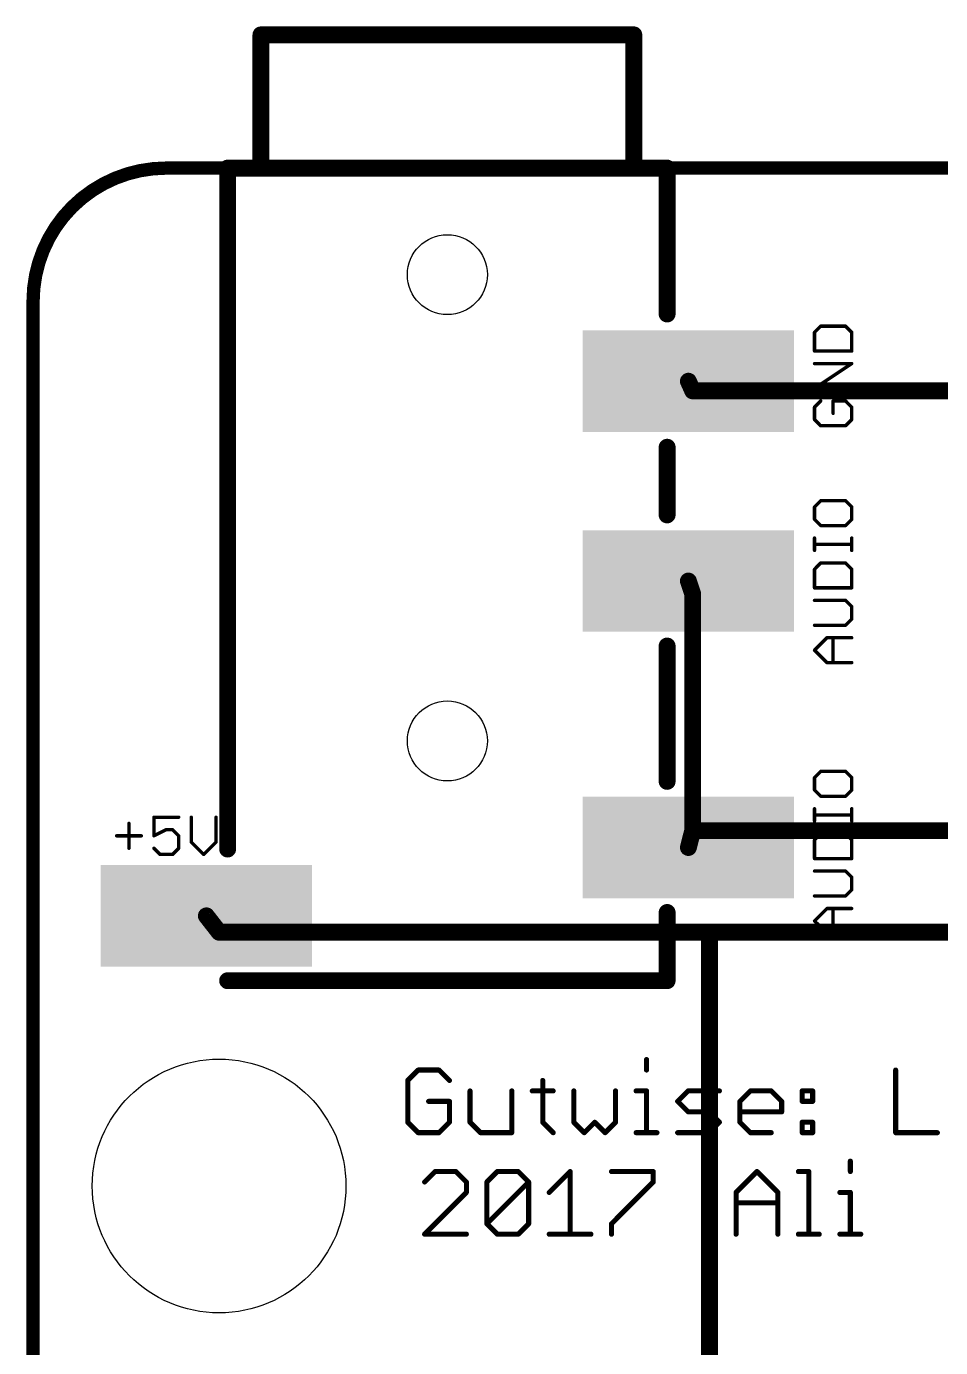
# Model space of a CAD drawing. Extents: x -3.4 to 36.1, y -3.1 to 50.6.
# Drawn here: x -0.1 to 13.63, y 30.59 to 50.43 of the extents above; entities that cross this region are included whole.
import ezdxf

# ---------------------------------------------------------------- set-up
doc = ezdxf.new("R2010")
doc.units = 0
for name, color, linetype in [('1', 22, 'CONTINUOUS'), ('20', 7, 'CONTINUOUS'), ('21', 253, 'CONTINUOUS'), ('23', 7, 'CONTINUOUS'), ('25', 253, 'CONTINUOUS'), ('27', 253, 'CONTINUOUS'), ('51', 253, 'CONTINUOUS')]:
    doc.layers.add(name, color=color, linetype=linetype)

# ---------------------------------------------------------------- blocks, each defined once
blk = doc.blocks.new('RECT')
blk.add_solid([(-0.5, -0.5), (0.5, -0.5), (-0.5, 0.5), (0.5, 0.5)])

msp = doc.modelspace()

# ---------------------------------------------------------------- linework, layer by layer
at = {"layer": '1', "const_width": 0.127}
for points in [[(9.8995, 45.128, 1), (9.7835, 45.076)], [(9.906, 45.0215, 1), (9.906, 44.8945)], [(9.848, 44.932, 1), (9.964, 44.984)], [(9.9017, 42.1222, 1), (9.7813, 42.0818)], [(9.9695, 41.91, 1), (9.8425, 41.91)], [(9.8458, 41.8898, 1), (9.9662, 41.9302)], [(9.906, 38.4175, 1), (9.906, 38.2905)], [(9.9675, 38.3383, 1), (9.8445, 38.3697)], [(9.8425, 38.354, 1), (9.9695, 38.354)], [(9.78, 38.1177, 1), (9.903, 38.0863)], [(2.6525, 37.1143, 1), (2.5525, 37.0361)], [(2.794, 36.8935, 1), (2.794, 36.7665)], [(2.744, 36.7909, 1), (2.844, 36.8691)], [(10.16, 36.8935, 1), (10.16, 36.7665)], [(10.2235, 36.83, 1), (10.0965, 36.83)], [(10.16, 36.7665, 1), (10.16, 36.8935)]]:
    msp.add_lwpolyline(points, format="xyb", dxfattribs=at)
at = {"layer": '1', "const_width": 0.254}
for points in [[(9.906, 44.958), (9.8415, 45.102)], [(22.86, 44.958), (9.906, 44.958)], [(9.906, 41.91), (9.8415, 42.102)], [(9.906, 41.91), (9.906, 38.354)], [(9.906, 38.354), (9.8415, 38.102)], [(18.034, 38.354), (9.906, 38.354)], [(2.794, 36.83), (2.6025, 37.0752)], [(10.16, 36.83), (2.794, 36.83)], [(15.494, 36.83), (10.16, 36.83)], [(10.16, 20.066), (10.16, 36.83)]]:
    msp.add_lwpolyline(points, dxfattribs=at)
at = {"layer": '20'}
for points, const_width in [([(2, 48.302, 0.4142), (0, 46.302)], 0.2), ([(2, 48.352, 1), (2, 48.252)], 0.1), ([(2, 48.252, 1), (2, 48.352)], 0.1), ([(0.05, 46.302, 1), (-0.05, 46.302)], 0.1), ([(-0.05, 46.302, 1), (0.05, 46.302)], 0.1)]:
    msp.add_lwpolyline(points, format="xyb", dxfattribs=dict(at, const_width=const_width))
at = {"layer": '20', "const_width": 0.2}
for points in [[(33.52, 48.302), (2, 48.302)], [(0, 46.302), (0, 2)]]:
    msp.add_lwpolyline(points, dxfattribs=at)
at = {"layer": '20'}
for centre, radius in [((6.222, 46.702), 0.6), ((6.222, 39.702), 0.6), ((2.794, 33.02), 1.905)]:
    msp.add_circle(centre, radius, dxfattribs=at)
at = {"layer": '21', "const_width": 0.254}
for points in [[(2.922, 47.802), (2.922, 38.0785)], [(9.522, 47.802), (9.522, 46.1113)], [(9.522, 44.111), (9.522, 43.095)], [(9.522, 41.1265), (9.522, 39.0945)], [(9.522, 36.102), (9.522, 37.126)], [(9.522, 36.102), (2.922, 36.102)]]:
    msp.add_lwpolyline(points, dxfattribs=at)
at = {"layer": '21', "const_width": 0.127}
for points in [[(2.9855, 47.802, 1), (2.8585, 47.802)], [(9.5855, 47.802, 1), (9.4585, 47.802)], [(9.4585, 46.1113, 1), (9.5855, 46.1113)], [(9.5855, 44.111, 1), (9.4585, 44.111)], [(9.4585, 43.095, 1), (9.5855, 43.095)], [(9.5855, 41.1265, 1), (9.4585, 41.1265)], [(9.4585, 39.0945, 1), (9.5855, 39.0945)], [(2.8585, 38.0785, 1), (2.9855, 38.0785)], [(9.5855, 37.126, 1), (9.4585, 37.126)], [(2.922, 36.1655, 1), (2.922, 36.0385)], [(9.4585, 36.102, 1), (9.5855, 36.102)], [(9.522, 36.0385, 1), (9.522, 36.1655)]]:
    msp.add_lwpolyline(points, format="xyb", dxfattribs=at)
at = {"layer": '23'}
msp.add_point((6.222, 48.302), dxfattribs=at)
at = {"layer": '25', "const_width": 0.0762}
for points in [[(9.2131, 34.9175), (9.2131, 34.7607)], [(5.7829, 34.7607), (5.6261, 34.6039)], [(6.0964, 34.7607), (5.7829, 34.7607)], [(6.2532, 34.6039), (6.0964, 34.7607)], [(12.9543, 34.7607), (12.9543, 33.8201)], [(5.6261, 34.6039), (5.6261, 33.9769)], [(7.6539, 34.6039), (7.6539, 33.9769)], [(6.2532, 34.2904), (5.9396, 34.2904)], [(6.2532, 33.9769), (6.2532, 34.2904)], [(6.5616, 34.4472), (6.5616, 33.9769)], [(7.1887, 33.8201), (7.1887, 34.4472)], [(7.4971, 34.4472), (7.8107, 34.4472)], [(8.1208, 34.4472), (8.1208, 33.9769)], [(8.7479, 33.9769), (8.7479, 34.4472)], [(9.0563, 34.4472), (9.2131, 34.4472)], [(9.2131, 34.4472), (9.2131, 33.8201)], [(9.68, 34.2904), (9.8368, 34.4472)], [(9.8368, 34.1336), (9.68, 34.2904)], [(9.8368, 34.4472), (10.3071, 34.4472)], [(10.6155, 34.2904), (10.7723, 34.4472)], [(10.6155, 33.9769), (10.6155, 34.2904)], [(10.7723, 34.4472), (11.0858, 34.4472)], [(11.0858, 34.4472), (11.2426, 34.2904)], [(11.2426, 34.2904), (11.2426, 34.1336)], [(11.5511, 34.4472), (11.7078, 34.4472)], [(11.5511, 34.2904), (11.5511, 34.4472)], [(11.7078, 34.2904), (11.5511, 34.2904)], [(11.7078, 34.4472), (11.7078, 34.2904)], [(10.1503, 34.1336), (9.8368, 34.1336)], [(10.3071, 33.9769), (10.1503, 34.1336)], [(11.2426, 34.1336), (10.6155, 34.1336)], [(5.6261, 33.9769), (5.7829, 33.8201)], [(6.0964, 33.8201), (6.2532, 33.9769)], [(6.5616, 33.9769), (6.7184, 33.8201)], [(7.6539, 33.9769), (7.8107, 33.8201)], [(8.1208, 33.9769), (8.2776, 33.8201)], [(8.2776, 33.8201), (8.4344, 33.9769)], [(8.4344, 33.9769), (8.5911, 33.8201)], [(8.5911, 33.8201), (8.7479, 33.9769)], [(10.1503, 33.8201), (10.3071, 33.9769)], [(10.7723, 33.8201), (10.6155, 33.9769)], [(11.5511, 33.9769), (11.7078, 33.9769)], [(11.5511, 33.8201), (11.5511, 33.9769)], [(11.7078, 33.9769), (11.7078, 33.8201)], [(5.7829, 33.8201), (6.0964, 33.8201)], [(6.7184, 33.8201), (7.1887, 33.8201)], [(9.0563, 33.8201), (9.3699, 33.8201)], [(9.68, 33.8201), (10.1503, 33.8201)], [(11.0858, 33.8201), (10.7723, 33.8201)], [(11.7078, 33.8201), (11.5511, 33.8201)], [(12.9543, 33.8201), (13.5814, 33.8201)], [(12.2737, 33.3935), (12.2737, 33.2367)], [(6.0369, 33.2367), (5.8801, 33.0799)], [(6.3504, 33.2367), (6.0369, 33.2367)], [(6.5072, 33.0799), (6.3504, 33.2367)], [(6.8156, 33.0799), (6.9724, 33.2367)], [(6.9724, 33.2367), (7.2859, 33.2367)], [(7.2859, 33.2367), (7.4427, 33.0799)], [(7.7511, 32.9232), (8.0647, 33.2367)], [(8.0647, 33.2367), (8.0647, 32.2961)], [(8.6867, 33.2367), (9.3137, 33.2367)], [(9.3137, 33.2367), (9.3137, 33.0799)], [(10.5577, 32.9232), (10.8712, 33.2367)], [(10.8712, 33.2367), (11.1848, 32.9232)], [(11.4932, 33.2367), (11.65, 33.2367)], [(11.65, 33.2367), (11.65, 32.2961)], [(5.8801, 32.2961), (6.5072, 32.9232)], [(6.5072, 32.9232), (6.5072, 33.0799)], [(6.8156, 32.4529), (6.8156, 33.0799)], [(6.8156, 32.4529), (7.4427, 33.0799)], [(7.4427, 33.0799), (7.4427, 32.4529)], [(9.3137, 33.0799), (8.6867, 32.4529)], [(10.5577, 32.2961), (10.5577, 32.9232)], [(11.1848, 32.9232), (11.1848, 32.2961)], [(12.1169, 32.9232), (12.2737, 32.9232)], [(12.2737, 32.9232), (12.2737, 32.2961)], [(10.5577, 32.7664), (11.1848, 32.7664)], [(6.5072, 32.2961), (5.8801, 32.2961)], [(6.9724, 32.2961), (6.8156, 32.4529)], [(7.2859, 32.2961), (6.9724, 32.2961)], [(7.4427, 32.4529), (7.2859, 32.2961)], [(7.7511, 32.2961), (8.3782, 32.2961)], [(8.6867, 32.4529), (8.6867, 32.2961)], [(11.4932, 32.2961), (11.8067, 32.2961)], [(12.1169, 32.2961), (12.4304, 32.2961)]]:
    msp.add_lwpolyline(points, dxfattribs=at)
at = {"layer": '25', "const_width": 0.0381}
for points in [[(9.2322, 34.9175, 1), (9.1941, 34.9175)], [(5.7829, 34.7798, 1), (5.7829, 34.7417)], [(5.7963, 34.7472, 1), (5.7694, 34.7742)], [(6.1099, 34.7742, 1), (6.0829, 34.7472)], [(6.0964, 34.7417, 1), (6.0964, 34.7798)], [(9.1941, 34.7607, 1), (9.2322, 34.7607)], [(12.9734, 34.7607, 1), (12.9353, 34.7607)], [(5.6452, 34.6039, 1), (5.6071, 34.6039)], [(5.6126, 34.6174, 1), (5.6396, 34.5905)], [(6.2397, 34.5905, 1), (6.2666, 34.6174)], [(7.673, 34.6039, 1), (7.6349, 34.6039)], [(5.9396, 34.3094, 1), (5.9396, 34.2713)], [(6.2722, 34.2904, 1), (6.2341, 34.2904)], [(6.2532, 34.2713, 1), (6.2532, 34.3094)], [(6.5807, 34.4472, 1), (6.5426, 34.4472)], [(7.2077, 34.4472, 1), (7.1696, 34.4472)], [(7.4971, 34.4662, 1), (7.4971, 34.4281)], [(7.8107, 34.4281, 1), (7.8107, 34.4662)], [(8.1399, 34.4472, 1), (8.1018, 34.4472)], [(8.7669, 34.4472, 1), (8.7288, 34.4472)], [(9.0563, 34.4662, 1), (9.0563, 34.4281)], [(9.2322, 34.4472, 1), (9.1941, 34.4472)], [(9.2131, 34.4281, 1), (9.2131, 34.4662)], [(9.6935, 34.3039, 1), (9.6665, 34.2769)], [(9.6665, 34.3039, 1), (9.6935, 34.2769)], [(9.8368, 34.4662, 1), (9.8368, 34.4281)], [(9.8502, 34.4337, 1), (9.8233, 34.4606)], [(10.3071, 34.4281, 1), (10.3071, 34.4662)], [(10.6021, 34.3039, 1), (10.629, 34.2769)], [(10.6346, 34.2904, 1), (10.5965, 34.2904)], [(10.7723, 34.4662, 1), (10.7723, 34.4281)], [(10.7858, 34.4337, 1), (10.7588, 34.4606)], [(11.0993, 34.4606, 1), (11.0724, 34.4337)], [(11.0858, 34.4281, 1), (11.0858, 34.4662)], [(11.2617, 34.2904, 1), (11.2236, 34.2904)], [(11.2291, 34.2769, 1), (11.2561, 34.3039)], [(11.5511, 34.4662, 1), (11.5511, 34.4281)], [(11.5701, 34.4472, 1), (11.532, 34.4472)], [(11.5511, 34.3094, 1), (11.5511, 34.2713)], [(11.7269, 34.4472, 1), (11.6888, 34.4472)], [(11.7078, 34.4281, 1), (11.7078, 34.4662)], [(11.7078, 34.2713, 1), (11.7078, 34.3094)], [(9.8368, 34.1527, 1), (9.8368, 34.1146)], [(9.8233, 34.1202, 1), (9.8502, 34.1471)], [(10.1638, 34.1471, 1), (10.1368, 34.1202)], [(10.1503, 34.1146, 1), (10.1503, 34.1527)], [(10.6155, 34.1527, 1), (10.6155, 34.1146)], [(11.2236, 34.1336, 1), (11.2617, 34.1336)], [(11.2426, 34.1146, 1), (11.2426, 34.1527)], [(11.532, 34.2904, 1), (11.5701, 34.2904)], [(11.6888, 34.2904, 1), (11.7269, 34.2904)], [(5.6396, 33.9903, 1), (5.6126, 33.9634)], [(5.6071, 33.9769, 1), (5.6452, 33.9769)], [(6.2341, 33.9769, 1), (6.2722, 33.9769)], [(6.2666, 33.9634, 1), (6.2397, 33.9903)], [(6.5751, 33.9903, 1), (6.5481, 33.9634)], [(6.5426, 33.9769, 1), (6.5807, 33.9769)], [(7.6674, 33.9903, 1), (7.6404, 33.9634)], [(7.6349, 33.9769, 1), (7.673, 33.9769)], [(8.1343, 33.9903, 1), (8.1073, 33.9634)], [(8.1018, 33.9769, 1), (8.1399, 33.9769)], [(8.4478, 33.9903, 1), (8.4209, 33.9634)], [(8.4478, 33.9634, 1), (8.4209, 33.9903)], [(8.7288, 33.9769, 1), (8.7669, 33.9769)], [(8.7614, 33.9634, 1), (8.7344, 33.9903)], [(10.3206, 33.9634, 1), (10.2936, 33.9903)], [(10.2936, 33.9634, 1), (10.3206, 33.9903)], [(10.629, 33.9903, 1), (10.6021, 33.9634)], [(10.5965, 33.9769, 1), (10.6346, 33.9769)], [(11.5701, 33.9769, 1), (11.532, 33.9769)], [(11.5511, 33.9959, 1), (11.5511, 33.9578)], [(11.7269, 33.9769, 1), (11.6888, 33.9769)], [(11.7078, 33.9578, 1), (11.7078, 33.9959)], [(5.7829, 33.8392, 1), (5.7829, 33.8011)], [(5.7694, 33.8066, 1), (5.7963, 33.8336)], [(6.0829, 33.8336, 1), (6.1099, 33.8066)], [(6.0964, 33.8011, 1), (6.0964, 33.8392)], [(6.7184, 33.8392, 1), (6.7184, 33.8011)], [(6.7049, 33.8066, 1), (6.7319, 33.8336)], [(7.1696, 33.8201, 1), (7.2077, 33.8201)], [(7.1887, 33.8011, 1), (7.1887, 33.8392)], [(7.7972, 33.8066, 1), (7.8241, 33.8336)], [(8.2641, 33.8336, 1), (8.2911, 33.8066)], [(8.2641, 33.8066, 1), (8.2911, 33.8336)], [(8.5776, 33.8336, 1), (8.6046, 33.8066)], [(8.5776, 33.8066, 1), (8.6046, 33.8336)], [(9.0563, 33.8392, 1), (9.0563, 33.8011)], [(9.1941, 33.8201, 1), (9.2322, 33.8201)], [(9.3699, 33.8011, 1), (9.3699, 33.8392)], [(9.68, 33.8392, 1), (9.68, 33.8011)], [(10.1368, 33.8336, 1), (10.1638, 33.8066)], [(10.1503, 33.8011, 1), (10.1503, 33.8392)], [(10.7723, 33.8392, 1), (10.7723, 33.8011)], [(10.7588, 33.8066, 1), (10.7858, 33.8336)], [(11.0858, 33.8011, 1), (11.0858, 33.8392)], [(11.5511, 33.8392, 1), (11.5511, 33.8011)], [(11.532, 33.8201, 1), (11.5701, 33.8201)], [(11.6888, 33.8201, 1), (11.7269, 33.8201)], [(11.7078, 33.8011, 1), (11.7078, 33.8392)], [(12.9543, 33.8392, 1), (12.9543, 33.8011)], [(12.9353, 33.8201, 1), (12.9734, 33.8201)], [(13.5814, 33.8011, 1), (13.5814, 33.8392)], [(12.2927, 33.3935, 1), (12.2546, 33.3935)], [(6.0369, 33.2558, 1), (6.0369, 33.2177)], [(6.0503, 33.2232, 1), (6.0234, 33.2502)], [(6.3639, 33.2502, 1), (6.3369, 33.2232)], [(6.3504, 33.2177, 1), (6.3504, 33.2558)], [(6.9724, 33.2558, 1), (6.9724, 33.2177)], [(6.9859, 33.2232, 1), (6.9589, 33.2502)], [(7.2994, 33.2502, 1), (7.2724, 33.2232)], [(7.2859, 33.2177, 1), (7.2859, 33.2558)], [(8.0837, 33.2367, 1), (8.0456, 33.2367)], [(8.0781, 33.2232, 1), (8.0512, 33.2502)], [(8.6867, 33.2558, 1), (8.6867, 33.2177)], [(9.3328, 33.2367, 1), (9.2947, 33.2367)], [(9.3137, 33.2177, 1), (9.3137, 33.2558)], [(10.8847, 33.2502, 1), (10.8578, 33.2232)], [(10.8847, 33.2232, 1), (10.8578, 33.2502)], [(11.4932, 33.2558, 1), (11.4932, 33.2177)], [(11.669, 33.2367, 1), (11.6309, 33.2367)], [(11.65, 33.2177, 1), (11.65, 33.2558)], [(12.2546, 33.2367, 1), (12.2927, 33.2367)], [(5.8666, 33.0934, 1), (5.8936, 33.0665)], [(6.5262, 33.0799, 1), (6.4881, 33.0799)], [(6.4881, 32.9232, 1), (6.5262, 32.9232)], [(6.4937, 33.0665, 1), (6.5206, 33.0934)], [(6.5206, 32.9097, 1), (6.4937, 32.9366)], [(6.8347, 33.0799, 1), (6.7966, 33.0799)], [(6.8021, 33.0934, 1), (6.8291, 33.0665)], [(7.4617, 33.0799, 1), (7.4236, 33.0799)], [(7.4292, 33.0665, 1), (7.4562, 33.0934)], [(7.4562, 33.0665, 1), (7.4292, 33.0934)], [(7.7377, 32.9366, 1), (7.7646, 32.9097)], [(9.2947, 33.0799, 1), (9.3328, 33.0799)], [(9.3272, 33.0665, 1), (9.3003, 33.0934)], [(10.5767, 32.9232, 1), (10.5386, 32.9232)], [(10.5442, 32.9366, 1), (10.5712, 32.9097)], [(11.2038, 32.9232, 1), (11.1657, 32.9232)], [(11.1713, 32.9097, 1), (11.1982, 32.9366)], [(12.1169, 32.9422, 1), (12.1169, 32.9041)], [(12.2927, 32.9232, 1), (12.2546, 32.9232)], [(12.2737, 32.9041, 1), (12.2737, 32.9422)], [(10.5577, 32.7855, 1), (10.5577, 32.7474)], [(11.1848, 32.7474, 1), (11.1848, 32.7855)], [(5.8801, 32.3152, 1), (5.8801, 32.2771)], [(6.5072, 32.2771, 1), (6.5072, 32.3152)], [(6.8291, 32.4663, 1), (6.8021, 32.4394)], [(6.8021, 32.4663, 1), (6.8291, 32.4394)], [(6.7966, 32.4529, 1), (6.8347, 32.4529)], [(6.9724, 32.3152, 1), (6.9724, 32.2771)], [(7.2859, 32.2771, 1), (7.2859, 32.3152)], [(7.4236, 32.4529, 1), (7.4617, 32.4529)], [(7.4562, 32.4394, 1), (7.4292, 32.4663)], [(7.7511, 32.3152, 1), (7.7511, 32.2771)], [(8.3782, 32.2771, 1), (8.3782, 32.3152)], [(8.7057, 32.4529, 1), (8.6676, 32.4529)], [(8.6732, 32.4663, 1), (8.7001, 32.4394)], [(11.4932, 32.3152, 1), (11.4932, 32.2771)], [(11.8067, 32.2771, 1), (11.8067, 32.3152)], [(12.1169, 32.3152, 1), (12.1169, 32.2771)], [(12.4304, 32.2771, 1), (12.4304, 32.3152)], [(5.8666, 32.3096, 1), (5.8936, 32.2826)], [(6.9589, 32.2826, 1), (6.9859, 32.3096)], [(7.2724, 32.3096, 1), (7.2994, 32.2826)], [(8.0456, 32.2961, 1), (8.0837, 32.2961)], [(8.6676, 32.2961, 1), (8.7057, 32.2961)], [(10.5386, 32.2961, 1), (10.5767, 32.2961)], [(11.1657, 32.2961, 1), (11.2038, 32.2961)], [(11.6309, 32.2961, 1), (11.669, 32.2961)], [(12.2546, 32.2961, 1), (12.2927, 32.2961)]]:
    msp.add_lwpolyline(points, format="xyb", dxfattribs=at)
at = {"layer": '27', "const_width": 0.0508}
for points in [[(11.8285, 45.9289), (11.7353, 45.8357)], [(11.7353, 45.8357), (11.7353, 45.556)], [(12.2014, 45.9289), (11.8285, 45.9289)], [(12.2946, 45.8357), (12.2014, 45.9289)], [(12.2946, 45.556), (12.2946, 45.8357)], [(11.7353, 45.556), (12.2946, 45.556)], [(11.7353, 44.9947), (12.2946, 45.3676)], [(12.2946, 45.3676), (11.7353, 45.3676)], [(12.2946, 44.9947), (11.7353, 44.9947)], [(11.8285, 44.8063), (11.7353, 44.713)], [(12.2014, 44.8063), (12.015, 44.8063)], [(12.015, 44.8063), (12.015, 44.6198)], [(12.2946, 44.713), (12.2014, 44.8063)], [(11.7353, 44.713), (11.7353, 44.5266)], [(12.2946, 44.5266), (12.2946, 44.713)], [(11.7353, 44.5266), (11.8285, 44.4334)], [(11.8285, 44.4334), (12.2014, 44.4334)], [(12.2014, 44.4334), (12.2946, 44.5266)], [(11.8285, 43.3084), (11.7353, 43.2152)], [(12.2014, 43.3084), (11.8285, 43.3084)], [(12.2946, 43.2152), (12.2014, 43.3084)], [(11.7353, 43.2152), (11.7353, 43.0287)], [(11.7353, 43.0287), (11.8285, 42.9355)], [(12.2014, 42.9355), (12.2946, 43.0287)], [(12.2946, 43.0287), (12.2946, 43.2152)], [(11.8285, 42.9355), (12.2014, 42.9355)], [(11.7353, 42.5613), (11.7353, 42.7478)], [(12.2946, 42.6545), (11.7353, 42.6545)], [(12.2946, 42.5613), (12.2946, 42.7478)], [(11.8285, 42.3729), (11.7353, 42.2797)], [(11.7353, 42.2797), (11.7353, 42)], [(12.2014, 42.3729), (11.8285, 42.3729)], [(12.2946, 42.2797), (12.2014, 42.3729)], [(12.2946, 42), (12.2946, 42.2797)], [(11.7353, 42), (12.2946, 42)], [(12.2014, 41.8116), (11.7353, 41.8116)], [(12.2946, 41.7183), (12.2014, 41.8116)], [(12.2946, 41.5319), (12.2946, 41.7183)], [(11.7353, 41.4387), (12.2014, 41.4387)], [(12.2014, 41.4387), (12.2946, 41.5319)], [(11.7353, 41.0638), (11.9218, 41.2503)], [(11.9218, 41.2503), (12.2946, 41.2503)], [(12.015, 40.8774), (12.015, 41.2503)], [(11.9218, 40.8774), (11.7353, 41.0638)], [(12.2946, 40.8774), (11.9218, 40.8774)], [(11.8285, 39.2444), (11.7353, 39.1512)], [(11.7353, 39.1512), (11.7353, 38.9647)], [(12.2014, 39.2444), (11.8285, 39.2444)], [(12.2946, 39.1512), (12.2014, 39.2444)], [(12.2946, 38.9647), (12.2946, 39.1512)], [(11.7353, 38.9647), (11.8285, 38.8715)], [(11.8285, 38.8715), (12.2014, 38.8715)], [(12.2014, 38.8715), (12.2946, 38.9647)], [(11.7353, 38.4973), (11.7353, 38.6838)], [(12.2946, 38.4973), (12.2946, 38.6838)], [(1.4398, 38.4635), (1.4398, 38.0906)], [(2.1876, 38.5567), (1.8147, 38.5567)], [(1.8147, 38.5567), (1.8147, 38.277)], [(2.376, 38.5567), (2.376, 38.1838)], [(2.7489, 38.1838), (2.7489, 38.5567)], [(12.2946, 38.5905), (11.7353, 38.5905)], [(1.2534, 38.277), (1.6262, 38.277)], [(1.8147, 38.277), (2.0011, 38.3702)], [(2.0011, 38.3702), (2.0943, 38.3702)], [(2.0943, 38.3702), (2.1876, 38.277)], [(2.1876, 38.277), (2.1876, 38.0906)], [(11.8285, 38.3089), (11.7353, 38.2157)], [(12.2014, 38.3089), (11.8285, 38.3089)], [(12.2946, 38.2157), (12.2014, 38.3089)], [(1.9079, 37.9974), (1.8147, 38.0906)], [(2.1876, 38.0906), (2.0943, 37.9974)], [(2.376, 38.1838), (2.5624, 37.9974)], [(2.5624, 37.9974), (2.7489, 38.1838)], [(11.7353, 38.2157), (11.7353, 37.936)], [(12.2946, 37.936), (12.2946, 38.2157)], [(2.0943, 37.9974), (1.9079, 37.9974)], [(11.7353, 37.936), (12.2946, 37.936)], [(12.2014, 37.7476), (11.7353, 37.7476)], [(12.2946, 37.6543), (12.2014, 37.7476)], [(12.2014, 37.3747), (12.2946, 37.4679)], [(12.2946, 37.4679), (12.2946, 37.6543)], [(11.7353, 37.3747), (12.2014, 37.3747)], [(11.7353, 36.9998), (11.9218, 37.1863)], [(11.9218, 37.1863), (12.2946, 37.1863)], [(12.015, 36.8134), (12.015, 37.1863)], [(11.9218, 36.8134), (11.7353, 36.9998)], [(12.2946, 36.8134), (11.9218, 36.8134)]]:
    msp.add_lwpolyline(points, dxfattribs=at)
at = {"layer": '27', "const_width": 0.0254}
for points in [[(11.748, 45.8357, 1), (11.7226, 45.8357)], [(11.7263, 45.8446, 1), (11.7443, 45.8267)], [(11.8285, 45.9416, 1), (11.8285, 45.9162)], [(11.8375, 45.9199, 1), (11.8196, 45.9378)], [(12.2104, 45.9378, 1), (12.1924, 45.9199)], [(12.2014, 45.9162, 1), (12.2014, 45.9416)], [(12.3073, 45.8357, 1), (12.2819, 45.8357)], [(12.2856, 45.8267, 1), (12.3036, 45.8446)], [(11.7353, 45.5687, 1), (11.7353, 45.5433)], [(11.7226, 45.556, 1), (11.748, 45.556)], [(12.2819, 45.556, 1), (12.3073, 45.556)], [(12.2946, 45.5433, 1), (12.2946, 45.5687)], [(11.7353, 45.3803, 1), (11.7353, 45.3549)], [(12.3016, 45.357, 1), (12.2876, 45.3781)], [(12.2946, 45.3549, 1), (12.2946, 45.3803)], [(11.7353, 45.0074, 1), (11.7353, 44.982)], [(11.7283, 45.0053, 1), (11.7424, 44.9841)], [(11.8375, 44.7973, 1), (11.8196, 44.8152)], [(12.015, 44.819, 1), (12.015, 44.7936)], [(12.0277, 44.8063, 1), (12.0023, 44.8063)], [(12.2104, 44.8152, 1), (12.1924, 44.7973)], [(12.2014, 44.7936, 1), (12.2014, 44.819)], [(12.2946, 44.982, 1), (12.2946, 45.0074)], [(11.748, 44.713, 1), (11.7226, 44.713)], [(11.7263, 44.722, 1), (11.7443, 44.7041)], [(12.0023, 44.6198, 1), (12.0277, 44.6198)], [(12.3073, 44.713, 1), (12.2819, 44.713)], [(12.2856, 44.7041, 1), (12.3036, 44.722)], [(11.7443, 44.5356, 1), (11.7263, 44.5176)], [(11.7226, 44.5266, 1), (11.748, 44.5266)], [(11.8285, 44.4461, 1), (11.8285, 44.4207)], [(11.8196, 44.4244, 1), (11.8375, 44.4424)], [(12.1924, 44.4424, 1), (12.2104, 44.4244)], [(12.2014, 44.4207, 1), (12.2014, 44.4461)], [(12.2819, 44.5266, 1), (12.3073, 44.5266)], [(12.3036, 44.5176, 1), (12.2856, 44.5356)], [(11.8285, 43.3211, 1), (11.8285, 43.2957)], [(11.8375, 43.2994, 1), (11.8196, 43.3174)], [(12.2104, 43.3174, 1), (12.1924, 43.2994)], [(12.2014, 43.2957, 1), (12.2014, 43.3211)], [(11.748, 43.2152, 1), (11.7226, 43.2152)], [(11.7263, 43.2242, 1), (11.7443, 43.2062)], [(11.7443, 43.0377, 1), (11.7263, 43.0198)], [(12.3073, 43.2152, 1), (12.2819, 43.2152)], [(12.2856, 43.2062, 1), (12.3036, 43.2242)], [(12.3036, 43.0198, 1), (12.2856, 43.0377)], [(11.7226, 43.0287, 1), (11.748, 43.0287)], [(11.8285, 42.9482, 1), (11.8285, 42.9228)], [(11.8196, 42.9266, 1), (11.8375, 42.9445)], [(12.1924, 42.9445, 1), (12.2104, 42.9266)], [(12.2014, 42.9228, 1), (12.2014, 42.9482)], [(12.2819, 43.0287, 1), (12.3073, 43.0287)], [(11.748, 42.7478, 1), (11.7226, 42.7478)], [(11.7353, 42.6672, 1), (11.7353, 42.6418)], [(12.3073, 42.7478, 1), (12.2819, 42.7478)], [(12.2946, 42.6418, 1), (12.2946, 42.6672)], [(11.7226, 42.5613, 1), (11.748, 42.5613)], [(12.2819, 42.5613, 1), (12.3073, 42.5613)], [(11.748, 42.2797, 1), (11.7226, 42.2797)], [(11.7263, 42.2886, 1), (11.7443, 42.2707)], [(11.8285, 42.3856, 1), (11.8285, 42.3602)], [(11.8375, 42.3639, 1), (11.8196, 42.3818)], [(12.2104, 42.3818, 1), (12.1924, 42.3639)], [(12.2014, 42.3602, 1), (12.2014, 42.3856)], [(12.3073, 42.2797, 1), (12.2819, 42.2797)], [(12.2856, 42.2707, 1), (12.3036, 42.2886)], [(11.7353, 42.0127, 1), (11.7353, 41.9873)], [(11.7226, 42, 1), (11.748, 42)], [(12.2819, 42, 1), (12.3073, 42)], [(12.2946, 41.9873, 1), (12.2946, 42.0127)], [(11.7353, 41.8243, 1), (11.7353, 41.7989)], [(12.2104, 41.8205, 1), (12.1924, 41.8026)], [(12.2014, 41.7989, 1), (12.2014, 41.8243)], [(12.3073, 41.7183, 1), (12.2819, 41.7183)], [(12.2856, 41.7094, 1), (12.3036, 41.7273)], [(11.7353, 41.4514, 1), (11.7353, 41.426)], [(12.1924, 41.4477, 1), (12.2104, 41.4297)], [(12.2014, 41.426, 1), (12.2014, 41.4514)], [(12.2819, 41.5319, 1), (12.3073, 41.5319)], [(12.3036, 41.5229, 1), (12.2856, 41.5409)], [(11.9218, 41.263, 1), (11.9218, 41.2375)], [(11.9307, 41.2413, 1), (11.9128, 41.2592)], [(12.0277, 41.2503, 1), (12.0023, 41.2503)], [(12.2946, 41.2375, 1), (12.2946, 41.263)], [(11.7443, 41.0728, 1), (11.7263, 41.0548)], [(11.7263, 41.0728, 1), (11.7443, 41.0548)], [(11.9218, 40.8901, 1), (11.9218, 40.8647)], [(11.9128, 40.8684, 1), (11.9307, 40.8864)], [(12.0023, 40.8774, 1), (12.0277, 40.8774)], [(12.2946, 40.8647, 1), (12.2946, 40.8901)], [(11.748, 39.1512, 1), (11.7226, 39.1512)], [(11.7263, 39.1602, 1), (11.7443, 39.1422)], [(11.8285, 39.2571, 1), (11.8285, 39.2317)], [(11.8375, 39.2354, 1), (11.8196, 39.2534)], [(12.2104, 39.2534, 1), (12.1924, 39.2354)], [(12.2014, 39.2317, 1), (12.2014, 39.2571)], [(12.3073, 39.1512, 1), (12.2819, 39.1512)], [(12.2856, 39.1422, 1), (12.3036, 39.1602)], [(11.7443, 38.9737, 1), (11.7263, 38.9558)], [(11.7226, 38.9647, 1), (11.748, 38.9647)], [(11.8285, 38.8842, 1), (11.8285, 38.8588)], [(11.8196, 38.8626, 1), (11.8375, 38.8805)], [(12.1924, 38.8805, 1), (12.2104, 38.8626)], [(12.2014, 38.8588, 1), (12.2014, 38.8842)], [(12.2819, 38.9647, 1), (12.3073, 38.9647)], [(12.3036, 38.9558, 1), (12.2856, 38.9737)], [(11.748, 38.6838, 1), (11.7226, 38.6838)], [(12.3073, 38.6838, 1), (12.2819, 38.6838)], [(1.4525, 38.4635, 1), (1.4271, 38.4635)], [(1.8147, 38.5694, 1), (1.8147, 38.544)], [(1.8274, 38.5567, 1), (1.802, 38.5567)], [(2.1876, 38.544, 1), (2.1876, 38.5694)], [(2.3887, 38.5567, 1), (2.3633, 38.5567)], [(2.7616, 38.5567, 1), (2.7362, 38.5567)], [(11.7353, 38.6032, 1), (11.7353, 38.5778)], [(11.7226, 38.4973, 1), (11.748, 38.4973)], [(12.2819, 38.4973, 1), (12.3073, 38.4973)], [(12.2946, 38.5778, 1), (12.2946, 38.6032)], [(1.2534, 38.2897, 1), (1.2534, 38.2643)], [(1.6262, 38.2643, 1), (1.6262, 38.2897)], [(1.809, 38.2884, 1), (1.8204, 38.2657)], [(1.802, 38.277, 1), (1.8274, 38.277)], [(2.0011, 38.383, 1), (2.0011, 38.3575)], [(2.0068, 38.3589, 1), (1.9955, 38.3816)], [(2.1033, 38.3792, 1), (2.0854, 38.3613)], [(2.0943, 38.3575, 1), (2.0943, 38.383)], [(2.2003, 38.277, 1), (2.1749, 38.277)], [(2.1786, 38.2681, 1), (2.1965, 38.286)], [(11.8285, 38.3216, 1), (11.8285, 38.2962)], [(11.8375, 38.2999, 1), (11.8196, 38.3178)], [(12.2104, 38.3178, 1), (12.1924, 38.2999)], [(12.2014, 38.2962, 1), (12.2014, 38.3216)], [(1.4271, 38.0906, 1), (1.4525, 38.0906)], [(1.8237, 38.0996, 1), (1.8057, 38.0816)], [(2.1749, 38.0906, 1), (2.2003, 38.0906)], [(2.1965, 38.0816, 1), (2.1786, 38.0996)], [(2.385, 38.1928, 1), (2.367, 38.1748)], [(2.3633, 38.1838, 1), (2.3887, 38.1838)], [(2.7362, 38.1838, 1), (2.7616, 38.1838)], [(2.7578, 38.1748, 1), (2.7399, 38.1928)], [(11.748, 38.2157, 1), (11.7226, 38.2157)], [(11.7263, 38.2246, 1), (11.7443, 38.2067)], [(12.3073, 38.2157, 1), (12.2819, 38.2157)], [(12.2856, 38.2067, 1), (12.3036, 38.2246)], [(1.9079, 38.0101, 1), (1.9079, 37.9847)], [(1.8989, 37.9884, 1), (1.9169, 38.0064)], [(2.0854, 38.0064, 1), (2.1033, 37.9884)], [(2.0943, 37.9847, 1), (2.0943, 38.0101)], [(2.5535, 38.0064, 1), (2.5714, 37.9884)], [(2.5535, 37.9884, 1), (2.5714, 38.0064)], [(11.7353, 37.9487, 1), (11.7353, 37.9233)], [(11.7226, 37.936, 1), (11.748, 37.936)], [(12.2819, 37.936, 1), (12.3073, 37.936)], [(12.2946, 37.9233, 1), (12.2946, 37.9487)], [(11.7353, 37.7603, 1), (11.7353, 37.7349)], [(12.2104, 37.7565, 1), (12.1924, 37.7386)], [(12.2014, 37.7349, 1), (12.2014, 37.7603)], [(12.3073, 37.6543, 1), (12.2819, 37.6543)], [(12.2856, 37.6454, 1), (12.3036, 37.6633)], [(12.3036, 37.4589, 1), (12.2856, 37.4769)], [(11.7353, 37.3874, 1), (11.7353, 37.362)], [(12.1924, 37.3837, 1), (12.2104, 37.3657)], [(12.2014, 37.362, 1), (12.2014, 37.3874)], [(12.2819, 37.4679, 1), (12.3073, 37.4679)], [(11.9218, 37.199, 1), (11.9218, 37.1735)], [(11.9307, 37.1773, 1), (11.9128, 37.1952)], [(12.0277, 37.1863, 1), (12.0023, 37.1863)], [(12.2946, 37.1735, 1), (12.2946, 37.199)], [(11.7443, 37.0088, 1), (11.7263, 36.9908)], [(11.7263, 37.0088, 1), (11.7443, 36.9908)], [(11.9218, 36.8261, 1), (11.9218, 36.8007)], [(11.9128, 36.8044, 1), (11.9307, 36.8224)], [(12.0023, 36.8134, 1), (12.0277, 36.8134)], [(12.2946, 36.8007, 1), (12.2946, 36.8261)]]:
    msp.add_lwpolyline(points, format="xyb", dxfattribs=at)
at = {"layer": '51', "const_width": 0.254}
for points in [[(9.022, 50.302), (3.422, 50.302)], [(3.422, 50.302), (3.422, 48.302)], [(9.022, 48.302), (9.022, 50.302)], [(3.422, 48.302), (2.922, 48.302)], [(2.922, 48.302), (2.922, 47.802)], [(9.022, 48.302), (3.422, 48.302)], [(9.522, 48.302), (9.022, 48.302)], [(9.522, 47.802), (9.522, 48.302)]]:
    msp.add_lwpolyline(points, dxfattribs=at)
at = {"layer": '51', "const_width": 0.127}
for points in [[(3.422, 50.3655, 1), (3.422, 50.2385)], [(3.4855, 50.302, 1), (3.3585, 50.302)], [(9.0855, 50.302, 1), (8.9585, 50.302)], [(9.022, 50.2385, 1), (9.022, 50.3655)], [(2.922, 48.3655, 1), (2.922, 48.2385)], [(2.9855, 48.302, 1), (2.8585, 48.302)], [(3.422, 48.3655, 1), (3.422, 48.2385)], [(3.422, 48.2385, 1), (3.422, 48.3655)], [(9.022, 48.3655, 1), (9.022, 48.2385)], [(9.022, 48.2385, 1), (9.022, 48.3655)], [(9.5855, 48.302, 1), (9.4585, 48.302)], [(9.522, 48.2385, 1), (9.522, 48.3655)], [(3.3585, 48.302, 1), (3.4855, 48.302)], [(8.9585, 48.302, 1), (9.0855, 48.302)], [(2.8585, 47.802, 1), (2.9855, 47.802)], [(9.4585, 47.802, 1), (9.5855, 47.802)]]:
    msp.add_lwpolyline(points, format="xyb", dxfattribs=at)

# ---------------------------------------------------------------- block references
at = {"layer": '1', "xscale": 1.524, "yscale": 3.175}
for p, rotation in [((9.8415, 45.102), 90), ((9.8415, 42.102), 270), ((9.8415, 38.102), 270), ((2.6025, 37.0752), 270)]:
    msp.add_blockref('RECT', p, dxfattribs=dict(at, rotation=rotation))

doc.saveas('drawing.dxf')
